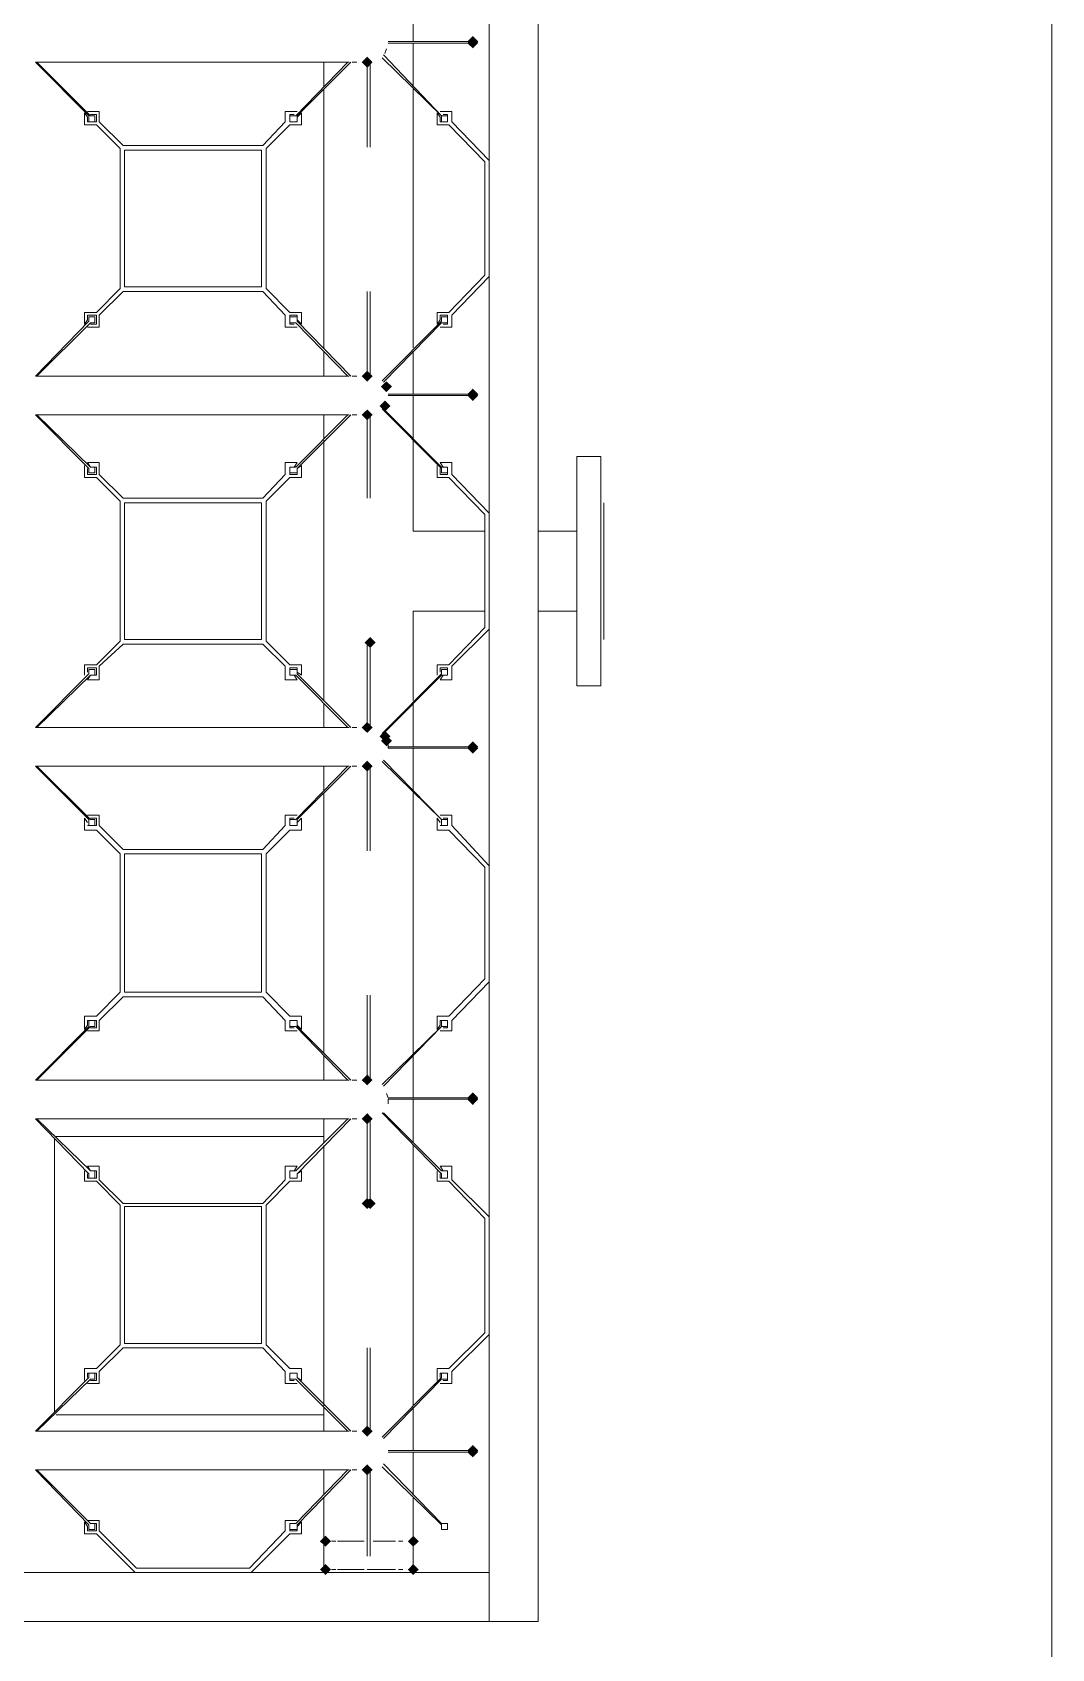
# Model space of a CAD drawing. Header units: millimetres. Extents: x -4415 to 173792, y -78716 to 47289.
# Drawn here: x 44444 to 45179, y -5502 to -4336 of the extents above; entities that cross this region are included whole.
import ezdxf

# ---------------------------------------------------------------- set-up
doc = ezdxf.new("R2010")
doc.units = ezdxf.units.MM

msp = doc.modelspace()

# ---------------------------------------------------------------- hatches: boundary and pattern name
h = msp.add_hatch(color=0)
h.dxf.hatch_style = 2
h.paths.add_polyline_path([(44761.7, -4346.3), (44757.7, -4342.4), (44761.7, -4338.4), (44765.6, -4342.4)])
h = msp.add_hatch(color=0)
h.dxf.hatch_style = 2
h.paths.add_polyline_path([(44761.7, -4347.4), (44757.7, -4343.5), (44761.7, -4339.5), (44765.6, -4343.5)])
h = msp.add_hatch(color=0)
h.dxf.hatch_style = 2
h.paths.add_polyline_path([(44685.5, -4361.4), (44681.5, -4357.4), (44685.5, -4353.4), (44689.4, -4357.4)])
h = msp.add_hatch(color=0)
h.dxf.hatch_style = 2
h.paths.add_polyline_path([(44685.5, -4587.9), (44681.5, -4583.9), (44685.5, -4579.9), (44689.4, -4583.9)])
h = msp.add_hatch(color=0)
h.dxf.hatch_style = 2
h.paths.add_polyline_path([(44699.4, -4595.4), (44695.4, -4591.4), (44699.4, -4587.5), (44703.4, -4591.4)])
h = msp.add_hatch(color=0)
h.dxf.hatch_style = 2
h.paths.add_polyline_path([(44761.7, -4600.8), (44757.7, -4596.8), (44761.7, -4592.8), (44765.6, -4596.8)])
h = msp.add_hatch(color=0)
h.dxf.hatch_style = 2
h.paths.add_polyline_path([(44761.7, -4601.8), (44757.7, -4597.9), (44761.7, -4593.9), (44765.6, -4597.9)])
h = msp.add_hatch(color=0)
h.dxf.hatch_style = 2
h.paths.add_polyline_path([(44761.7, -4601.8), (44757.7, -4597.9), (44761.7, -4593.9), (44765.6, -4597.9)])
h = msp.add_hatch(color=0)
h.dxf.hatch_style = 2
h.paths.add_polyline_path([(44698.3, -4609.4), (44694.4, -4605.4), (44698.3, -4601.4), (44702.3, -4605.4)])
h = msp.add_hatch(color=0)
h.dxf.hatch_style = 2
h.paths.add_polyline_path([(44685.5, -4615.8), (44681.5, -4611.8), (44685.5, -4607.9), (44689.4, -4611.8)])
h = msp.add_hatch(color=0)
h.dxf.hatch_style = 2
h.paths.add_polyline_path([(44687.6, -4780), (44683.6, -4776.1), (44687.6, -4772.1), (44691.6, -4776.1)])
h = msp.add_hatch(color=0)
h.dxf.hatch_style = 2
h.paths.add_polyline_path([(44685.5, -4841.2), (44681.5, -4837.3), (44685.5, -4833.3), (44689.4, -4837.3)])
h = msp.add_hatch(color=0)
h.dxf.hatch_style = 2
h.paths.add_polyline_path([(44698.3, -4847.7), (44694.4, -4843.7), (44698.3, -4839.7), (44702.3, -4843.7)])
h = msp.add_hatch(color=0)
h.dxf.hatch_style = 2
h.paths.add_polyline_path([(44699.4, -4850.9), (44695.4, -4846.9), (44699.4, -4842.9), (44703.4, -4846.9)])
h = msp.add_hatch(color=0)
h.dxf.hatch_style = 2
h.paths.add_polyline_path([(44761.7, -4855.2), (44757.7, -4851.2), (44761.7, -4847.2), (44765.6, -4851.2)])
h = msp.add_hatch(color=0)
h.dxf.hatch_style = 2
h.paths.add_polyline_path([(44761.7, -4855.2), (44757.7, -4851.2), (44761.7, -4847.2), (44765.6, -4851.2)])
h = msp.add_hatch(color=0)
h.dxf.hatch_style = 2
h.paths.add_polyline_path([(44761.7, -4856.3), (44757.7, -4852.3), (44761.7, -4848.3), (44765.6, -4852.3)])
h = msp.add_hatch(color=0)
h.dxf.hatch_style = 2
h.paths.add_polyline_path([(44685.5, -4869.1), (44681.5, -4865.2), (44685.5, -4861.2), (44689.4, -4865.2)])
h = msp.add_hatch(color=0)
h.dxf.hatch_style = 2
h.paths.add_polyline_path([(44685.5, -5095.6), (44681.5, -5091.7), (44685.5, -5087.7), (44689.4, -5091.7)])
h = msp.add_hatch(color=0)
h.dxf.hatch_style = 2
h.paths.add_polyline_path([(44761.7, -5108.5), (44757.7, -5104.6), (44761.7, -5100.6), (44765.6, -5104.6)])
h = msp.add_hatch(color=0)
h.dxf.hatch_style = 2
h.paths.add_polyline_path([(44761.7, -5109.6), (44757.7, -5105.6), (44761.7, -5101.7), (44765.6, -5105.6)])
h = msp.add_hatch(color=0)
h.dxf.hatch_style = 2
h.paths.add_polyline_path([(44761.7, -5109.6), (44757.7, -5105.6), (44761.7, -5101.7), (44765.6, -5105.6)])
h = msp.add_hatch(color=0)
h.dxf.hatch_style = 2
h.paths.add_polyline_path([(44685.5, -5123.6), (44681.5, -5119.6), (44685.5, -5115.6), (44689.4, -5119.6)])
h = msp.add_hatch(color=0)
h.dxf.hatch_style = 2
h.paths.add_polyline_path([(44685.5, -5184.7), (44681.5, -5180.8), (44685.5, -5176.8), (44689.4, -5180.8)])
h = msp.add_hatch(color=0)
h.dxf.hatch_style = 2
h.paths.add_polyline_path([(44687.6, -5184.7), (44683.6, -5180.8), (44687.6, -5176.8), (44691.6, -5180.8)])
h = msp.add_hatch(color=0)
h.dxf.hatch_style = 2
h.paths.add_polyline_path([(44685.5, -5349), (44681.5, -5345), (44685.5, -5341.1), (44689.4, -5345)])
h = msp.add_hatch(color=0)
h.dxf.hatch_style = 2
h.paths.add_polyline_path([(44761.7, -5363), (44757.7, -5359), (44761.7, -5355), (44765.6, -5359)])
h = msp.add_hatch(color=0)
h.dxf.hatch_style = 2
h.paths.add_polyline_path([(44761.7, -5364), (44757.7, -5360.1), (44761.7, -5356.1), (44765.6, -5360.1)])
h = msp.add_hatch(color=0)
h.dxf.hatch_style = 2
h.paths.add_polyline_path([(44685.5, -5376.9), (44681.5, -5372.9), (44685.5, -5369), (44689.4, -5372.9)])
h = msp.add_hatch(color=0)
h.dxf.hatch_style = 2
h.paths.add_polyline_path([(44655.4, -5428.4), (44651.4, -5424.5), (44655.4, -5420.5), (44659.4, -5424.5)])
h = msp.add_hatch(color=0)
h.dxf.hatch_style = 2
h.paths.add_polyline_path([(44655.4, -5428.4), (44651.4, -5424.5), (44655.4, -5420.5), (44659.4, -5424.5)])
h = msp.add_hatch(color=0)
h.dxf.hatch_style = 2
h.paths.add_polyline_path([(44718.7, -5428.4), (44714.8, -5424.5), (44718.7, -5420.5), (44722.7, -5424.5)])
h = msp.add_hatch(color=0)
h.dxf.hatch_style = 2
h.paths.add_polyline_path([(44718.7, -5428.4), (44714.8, -5424.5), (44718.7, -5420.5), (44722.7, -5424.5)])
h = msp.add_hatch(color=0)
h.dxf.hatch_style = 2
h.paths.add_polyline_path([(44655.4, -5448.8), (44651.4, -5444.9), (44655.4, -5440.9), (44659.4, -5444.9)])
h = msp.add_hatch(color=0)
h.dxf.hatch_style = 2
h.paths.add_polyline_path([(44718.7, -5448.8), (44714.8, -5444.9), (44718.7, -5440.9), (44722.7, -5444.9)])

# ---------------------------------------------------------------- linework, layer by layer
at = {"color": 0, "lineweight": 0}
for points in [[(45179.3, -3747.7), (45179.3, -5653.1)], [(44773.5, -3966.7), (44773.5, -5482.4)], [(44808.9, -3966.7), (44808.9, -5482.4)], [(44718.7, -4311.2), (44718.7, -4342.4)], [(44698.3, -4351), (44699.4, -4347.7)], [(44700.5, -4342.4), (44761.7, -4342.4)], [(44761.7, -4343.5), (44700.5, -4343.5)], [(44718.7, -4343.5), (44718.7, -4374.6)], [(44450.4, -4357.4), (44446.1, -4357.4)], [(44484.7, -4396.1), (44446.1, -4357.4)], [(44447.1, -4357.4), (44485.8, -4396.1)], [(44453.6, -4357.4), (44450.4, -4357.4)], [(44457.9, -4357.4), (44453.6, -4357.4)], [(44462.2, -4357.4), (44457.9, -4357.4)], [(44466.5, -4357.4), (44462.2, -4357.4)], [(44470.8, -4357.4), (44466.5, -4357.4)], [(44476.1, -4357.4), (44470.8, -4357.4)], [(44480.4, -4357.4), (44476.1, -4357.4)], [(44486.9, -4357.4), (44480.4, -4357.4)], [(44492.2, -4357.4), (44486.9, -4357.4)], [(44497.6, -4357.4), (44492.2, -4357.4)], [(44504, -4357.4), (44497.6, -4357.4)], [(44510.5, -4357.4), (44504, -4357.4)], [(44516.9, -4357.4), (44510.5, -4357.4)], [(44522.3, -4357.4), (44516.9, -4357.4)], [(44528.7, -4357.4), (44522.3, -4357.4)], [(44536.2, -4357.4), (44528.7, -4357.4)], [(44542.7, -4357.4), (44536.2, -4357.4)], [(44549.1, -4357.4), (44542.7, -4357.4)], [(44556.6, -4357.4), (44549.1, -4357.4)], [(44563.1, -4357.4), (44556.6, -4357.4)], [(44569.5, -4357.4), (44563.1, -4357.4)], [(44577, -4357.4), (44569.5, -4357.4)], [(44583.5, -4357.4), (44577, -4357.4)], [(44589.9, -4357.4), (44583.5, -4357.4)], [(44596.4, -4357.4), (44589.9, -4357.4)], [(44602.8, -4357.4), (44596.4, -4357.4)], [(44609.2, -4357.4), (44602.8, -4357.4)], [(44614.6, -4357.4), (44609.2, -4357.4)], [(44621, -4357.4), (44614.6, -4357.4)], [(44626.4, -4357.4), (44621, -4357.4)], [(44632.9, -4357.4), (44626.4, -4357.4)], [(44638.2, -4357.4), (44632.9, -4357.4)], [(44633.9, -4396.1), (44671.5, -4357.4)], [(44673.6, -4357.4), (44635, -4396.1)], [(44643.6, -4357.4), (44638.2, -4357.4)], [(44649, -4357.4), (44643.6, -4357.4)], [(44653.3, -4357.4), (44649, -4357.4)], [(44657.5, -4357.4), (44653.3, -4357.4)], [(44654.3, -4374.6), (44654.3, -4357.4)], [(44661.8, -4357.4), (44657.5, -4357.4)], [(44666.1, -4357.4), (44661.8, -4357.4)], [(44669.4, -4357.4), (44666.1, -4357.4)], [(44672.6, -4357.4), (44669.4, -4357.4)], [(44677.9, -4357.4), (44674.7, -4357.4)], [(44685.5, -4418.6), (44685.5, -4357.4)], [(44687.6, -4357.4), (44687.6, -4418.6)], [(44739.1, -4396.1), (44696.2, -4354.2)], [(44697.3, -4352), (44739.1, -4396.1)], [(44654.3, -4563.5), (44654.3, -4376.7)], [(44718.7, -4376.7), (44718.7, -4563.5)], [(44481.5, -4393.9), (44483.6, -4397.1)], [(44481.5, -4402.5), (44481.5, -4393.9)], [(44483.6, -4392.8), (44492.2, -4392.8)], [(44484.7, -4400.3), (44484.7, -4396.1)], [(44490.1, -4395), (44485.8, -4395)], [(44485.8, -4396.1), (44489, -4396.1)], [(44489, -4396.1), (44489, -4400.3)], [(44490.1, -4400.3), (44490.1, -4395)], [(44492.2, -4392.8), (44492.2, -4400.3)], [(44626.4, -4392.8), (44635, -4392.8)], [(44626.4, -4400.3), (44626.4, -4392.8)], [(44629.6, -4395), (44629.6, -4400.3)], [(44632.9, -4395), (44629.6, -4395)], [(44629.6, -4396.1), (44633.9, -4396.1)], [(44629.6, -4400.3), (44629.6, -4396.1)], [(44635, -4397.1), (44638.2, -4393.9)], [(44635, -4396.1), (44635, -4400.3)], [(44638.2, -4393.9), (44638.2, -4402.5)], [(44738.1, -4397.1), (44735.9, -4393.9)], [(44735.9, -4393.9), (44735.9, -4402.5)], [(44746.6, -4392.8), (44738.1, -4392.8)], [(44739.1, -4400.3), (44739.1, -4396.1)], [(44739.1, -4396.1), (44743.4, -4396.1)], [(44740.2, -4395), (44743.4, -4395)], [(44743.4, -4395), (44743.4, -4400.3)], [(44743.4, -4396.1), (44743.4, -4400.3)], [(44746.6, -4400.3), (44746.6, -4392.8)], [(44490.1, -4402.5), (44481.5, -4402.5)], [(44483.6, -4397.1), (44483.6, -4400.3)], [(44483.6, -4400.3), (44490.1, -4400.3)], [(44489, -4400.3), (44484.7, -4400.3)], [(44507.3, -4419.7), (44490.1, -4402.5)], [(44492.2, -4400.3), (44509.4, -4417.5)], [(44610.3, -4417.5), (44626.4, -4400.3)], [(44629.6, -4402.5), (44612.5, -4419.7)], [(44629.6, -4400.3), (44635, -4400.3)], [(44635, -4400.3), (44629.6, -4400.3)], [(44638.2, -4402.5), (44629.6, -4402.5)], [(44635, -4400.3), (44635, -4397.1)], [(44735.9, -4402.5), (44744.5, -4402.5)], [(44738.1, -4400.3), (44738.1, -4397.1)], [(44743.4, -4400.3), (44738.1, -4400.3)], [(44743.4, -4400.3), (44739.1, -4400.3)], [(44744.5, -4402.5), (44770.3, -4429.3)], [(44773.5, -4428.3), (44746.6, -4400.3)], [(44507.3, -4520.6), (44507.3, -4419.7)], [(44509.4, -4417.5), (44610.3, -4417.5)], [(44612.5, -4419.7), (44612.5, -4520.6)], [(44510.5, -4519.5), (44510.5, -4420.7)], [(44510.5, -4420.7), (44609.2, -4420.7)], [(44609.2, -4420.7), (44609.2, -4519.5)], [(44770.3, -4429.3), (44770.3, -4510.9)], [(44773.5, -4512), (44773.5, -4428.3)], [(44770.3, -4510.9), (44744.5, -4537.8)], [(44746.6, -4539.9), (44773.5, -4512)], [(44490.1, -4537.8), (44507.3, -4520.6)], [(44509.4, -4522.7), (44492.2, -4539.9)], [(44610.3, -4522.7), (44509.4, -4522.7)], [(44609.2, -4519.5), (44510.5, -4519.5)], [(44626.4, -4539.9), (44610.3, -4522.7)], [(44612.5, -4520.6), (44629.6, -4537.8)], [(44685.5, -4583.9), (44685.5, -4522.7)], [(44687.6, -4522.7), (44687.6, -4583.9)], [(44446.1, -4583.9), (44484.7, -4544.2)], [(44485.8, -4545.3), (44447.1, -4583.9)], [(44481.5, -4537.8), (44490.1, -4537.8)], [(44481.5, -4546.3), (44481.5, -4537.8)], [(44483.6, -4543.1), (44481.5, -4546.3)], [(44483.6, -4539.9), (44483.6, -4543.1)], [(44490.1, -4539.9), (44483.6, -4539.9)], [(44484.7, -4541), (44489, -4541)], [(44484.7, -4544.2), (44484.7, -4541)], [(44489, -4545.3), (44485.8, -4545.3)], [(44485.8, -4546.3), (44490.1, -4546.3)], [(44489, -4541), (44489, -4545.3)], [(44490.1, -4546.3), (44490.1, -4539.9)], [(44492.2, -4539.9), (44492.2, -4548.5)], [(44626.4, -4548.5), (44626.4, -4539.9)], [(44629.6, -4537.8), (44638.2, -4537.8)], [(44629.6, -4539.9), (44629.6, -4546.3)], [(44635, -4539.9), (44629.6, -4539.9)], [(44629.6, -4541), (44635, -4541)], [(44629.6, -4545.3), (44629.6, -4541)], [(44633.9, -4545.3), (44629.6, -4545.3)], [(44629.6, -4546.3), (44632.9, -4546.3)], [(44671.5, -4583.9), (44633.9, -4545.3)], [(44635, -4543.1), (44635, -4539.9)], [(44635, -4541), (44635, -4544.2)], [(44638.2, -4546.3), (44635, -4543.1)], [(44635, -4544.2), (44673.6, -4583.9)], [(44638.2, -4537.8), (44638.2, -4546.3)], [(44696.2, -4587.1), (44739.1, -4544.2)], [(44739.1, -4545.3), (44697.3, -4588.2)], [(44735.9, -4537.8), (44735.9, -4546.3)], [(44744.5, -4537.8), (44735.9, -4537.8)], [(44735.9, -4546.3), (44738.1, -4543.1)], [(44738.1, -4539.9), (44743.4, -4539.9)], [(44738.1, -4543.1), (44738.1, -4539.9)], [(44739.1, -4541), (44743.4, -4541)], [(44739.1, -4544.2), (44739.1, -4541)], [(44743.4, -4545.3), (44739.1, -4545.3)], [(44743.4, -4546.3), (44740.2, -4546.3)], [(44743.4, -4539.9), (44743.4, -4546.3)], [(44743.4, -4541), (44743.4, -4545.3)], [(44746.6, -4548.5), (44746.6, -4539.9)], [(44492.2, -4548.5), (44483.6, -4548.5)], [(44635, -4548.5), (44626.4, -4548.5)], [(44738.1, -4548.5), (44746.6, -4548.5)], [(44654.3, -4583.9), (44654.3, -4565.7)], [(44718.7, -4565.7), (44718.7, -4596.8)], [(44446.1, -4583.9), (44450.4, -4583.9)], [(44450.4, -4583.9), (44453.6, -4583.9)], [(44453.6, -4583.9), (44457.9, -4583.9)], [(44457.9, -4583.9), (44462.2, -4583.9)], [(44462.2, -4583.9), (44466.5, -4583.9)], [(44466.5, -4583.9), (44470.8, -4583.9)], [(44470.8, -4583.9), (44476.1, -4583.9)], [(44476.1, -4583.9), (44480.4, -4583.9)], [(44480.4, -4583.9), (44486.9, -4583.9)], [(44486.9, -4583.9), (44492.2, -4583.9)], [(44492.2, -4583.9), (44497.6, -4583.9)], [(44497.6, -4583.9), (44504, -4583.9)], [(44504, -4583.9), (44510.5, -4583.9)], [(44510.5, -4583.9), (44516.9, -4583.9)], [(44516.9, -4583.9), (44522.3, -4583.9)], [(44522.3, -4583.9), (44528.7, -4583.9)], [(44528.7, -4583.9), (44536.2, -4583.9)], [(44536.2, -4583.9), (44542.7, -4583.9)], [(44542.7, -4583.9), (44549.1, -4583.9)], [(44549.1, -4583.9), (44556.6, -4583.9)], [(44556.6, -4583.9), (44563.1, -4583.9)], [(44563.1, -4583.9), (44569.5, -4583.9)], [(44569.5, -4583.9), (44577, -4583.9)], [(44577, -4583.9), (44583.5, -4583.9)], [(44583.5, -4583.9), (44589.9, -4583.9)], [(44589.9, -4583.9), (44596.4, -4583.9)], [(44596.4, -4583.9), (44602.8, -4583.9)], [(44602.8, -4583.9), (44609.2, -4583.9)], [(44609.2, -4583.9), (44614.6, -4583.9)], [(44614.6, -4583.9), (44621, -4583.9)], [(44621, -4583.9), (44626.4, -4583.9)], [(44626.4, -4583.9), (44632.9, -4583.9)], [(44632.9, -4583.9), (44638.2, -4583.9)], [(44638.2, -4583.9), (44643.6, -4583.9)], [(44643.6, -4583.9), (44649, -4583.9)], [(44649, -4583.9), (44653.3, -4583.9)], [(44653.3, -4583.9), (44657.5, -4583.9)], [(44657.5, -4583.9), (44661.8, -4583.9)], [(44661.8, -4583.9), (44666.1, -4583.9)], [(44666.1, -4583.9), (44669.4, -4583.9)], [(44669.4, -4583.9), (44672.6, -4583.9)], [(44674.7, -4583.9), (44677.9, -4583.9)], [(44700.5, -4596.8), (44761.7, -4596.8)], [(44761.7, -4597.9), (44700.5, -4597.9)], [(44718.7, -4597.9), (44718.7, -4629)], [(44450.4, -4611.8), (44446.1, -4611.8)], [(44484.7, -4650.5), (44446.1, -4611.8)], [(44447.1, -4611.8), (44485.8, -4649.4)], [(44453.6, -4611.8), (44450.4, -4611.8)], [(44457.9, -4611.8), (44453.6, -4611.8)], [(44462.2, -4611.8), (44457.9, -4611.8)], [(44466.5, -4611.8), (44462.2, -4611.8)], [(44470.8, -4611.8), (44466.5, -4611.8)], [(44476.1, -4611.8), (44470.8, -4611.8)], [(44480.4, -4611.8), (44476.1, -4611.8)], [(44486.9, -4611.8), (44480.4, -4611.8)], [(44492.2, -4611.8), (44486.9, -4611.8)], [(44497.6, -4611.8), (44492.2, -4611.8)], [(44504, -4611.8), (44497.6, -4611.8)], [(44510.5, -4611.8), (44504, -4611.8)], [(44516.9, -4611.8), (44510.5, -4611.8)], [(44522.3, -4611.8), (44516.9, -4611.8)], [(44528.7, -4611.8), (44522.3, -4611.8)], [(44536.2, -4611.8), (44528.7, -4611.8)], [(44542.7, -4611.8), (44536.2, -4611.8)], [(44549.1, -4611.8), (44542.7, -4611.8)], [(44556.6, -4611.8), (44549.1, -4611.8)], [(44563.1, -4611.8), (44556.6, -4611.8)], [(44569.5, -4611.8), (44563.1, -4611.8)], [(44577, -4611.8), (44569.5, -4611.8)], [(44583.5, -4611.8), (44577, -4611.8)], [(44589.9, -4611.8), (44583.5, -4611.8)], [(44596.4, -4611.8), (44589.9, -4611.8)], [(44602.8, -4611.8), (44596.4, -4611.8)], [(44609.2, -4611.8), (44602.8, -4611.8)], [(44614.6, -4611.8), (44609.2, -4611.8)], [(44621, -4611.8), (44614.6, -4611.8)], [(44626.4, -4611.8), (44621, -4611.8)], [(44632.9, -4611.8), (44626.4, -4611.8)], [(44638.2, -4611.8), (44632.9, -4611.8)], [(44633.9, -4649.4), (44671.5, -4611.8)], [(44673.6, -4611.8), (44635, -4650.5)], [(44643.6, -4611.8), (44638.2, -4611.8)], [(44649, -4611.8), (44643.6, -4611.8)], [(44653.3, -4611.8), (44649, -4611.8)], [(44657.5, -4611.8), (44653.3, -4611.8)], [(44654.3, -4629), (44654.3, -4611.8)], [(44661.8, -4611.8), (44657.5, -4611.8)], [(44666.1, -4611.8), (44661.8, -4611.8)], [(44669.4, -4611.8), (44666.1, -4611.8)], [(44672.6, -4611.8), (44669.4, -4611.8)], [(44677.9, -4611.8), (44674.7, -4611.8)], [(44685.5, -4671.9), (44685.5, -4611.8)], [(44687.6, -4611.8), (44687.6, -4671.9)], [(44739.1, -4650.5), (44696.2, -4607.5)], [(44697.3, -4607.5), (44739.1, -4649.4)], [(44654.3, -4817.9), (44654.3, -4630.1)], [(44718.7, -4630.1), (44718.7, -4695.6)], [(44481.5, -4656.9), (44481.5, -4648.3)], [(44483.6, -4646.2), (44492.2, -4646.2)], [(44485.8, -4649.4), (44483.6, -4646.2)], [(44483.6, -4650.5), (44483.6, -4654.8)], [(44484.7, -4653.7), (44484.7, -4650.5)], [(44490.1, -4649.4), (44485.8, -4649.4)], [(44485.8, -4649.4), (44489, -4649.4)], [(44489, -4649.4), (44489, -4653.7)], [(44490.1, -4654.8), (44490.1, -4649.4)], [(44492.2, -4646.2), (44492.2, -4654.8)], [(44626.4, -4646.2), (44635, -4646.2)], [(44626.4, -4654.8), (44626.4, -4646.2)], [(44629.6, -4649.4), (44629.6, -4654.8)], [(44632.9, -4649.4), (44629.6, -4649.4)], [(44629.6, -4649.4), (44633.9, -4649.4)], [(44629.6, -4653.7), (44629.6, -4649.4)], [(44635, -4646.2), (44632.9, -4649.4)], [(44635, -4650.5), (44638.2, -4648.3)], [(44635, -4654.8), (44635, -4650.5)], [(44635, -4650.5), (44635, -4653.7)], [(44638.2, -4648.3), (44638.2, -4656.9)], [(44735.9, -4648.3), (44735.9, -4656.9)], [(44746.6, -4646.2), (44738.1, -4646.2)], [(44738.1, -4646.2), (44740.2, -4649.4)], [(44738.1, -4654.8), (44738.1, -4650.5)], [(44739.1, -4649.4), (44743.4, -4649.4)], [(44739.1, -4653.7), (44739.1, -4650.5)], [(44740.2, -4649.4), (44743.4, -4649.4)], [(44743.4, -4649.4), (44743.4, -4654.8)], [(44743.4, -4649.4), (44743.4, -4653.7)], [(44746.6, -4654.8), (44746.6, -4646.2)], [(44854, -4641.9), (44836.8, -4641.9)], [(44836.8, -4641.9), (44836.8, -4807.2)], [(44854, -4641.9), (44854, -4724.5)], [(44490.1, -4656.9), (44481.5, -4656.9)], [(44483.6, -4654.8), (44490.1, -4654.8)], [(44489, -4653.7), (44484.7, -4653.7)], [(44507.3, -4674.1), (44490.1, -4656.9)], [(44492.2, -4654.8), (44509.4, -4671.9)], [(44610.3, -4671.9), (44626.4, -4654.8)], [(44629.6, -4656.9), (44612.5, -4674.1)], [(44635, -4653.7), (44629.6, -4653.7)], [(44629.6, -4654.8), (44635, -4654.8)], [(44638.2, -4656.9), (44629.6, -4656.9)], [(44735.9, -4656.9), (44744.5, -4656.9)], [(44743.4, -4654.8), (44738.1, -4654.8)], [(44743.4, -4653.7), (44739.1, -4653.7)], [(44744.5, -4656.9), (44770.3, -4683.7)], [(44773.5, -4682.7), (44746.6, -4654.8)], [(44507.3, -4775), (44507.3, -4674.1)], [(44509.4, -4671.9), (44610.3, -4671.9)], [(44510.5, -4773.9), (44510.5, -4675.2)], [(44510.5, -4675.2), (44609.2, -4675.2)], [(44609.2, -4675.2), (44609.2, -4773.9)], [(44612.5, -4674.1), (44612.5, -4775)], [(44856.1, -4675.2), (44856.1, -4773.9)], [(44770.3, -4683.7), (44770.3, -4765.3)], [(44773.5, -4766.4), (44773.5, -4682.7)], [(44718.7, -4695.6), (44770.3, -4695.6)], [(44836.8, -4695.6), (44808.9, -4695.6)], [(44854, -4807.2), (44854, -4724.5)], [(44770.3, -4753.5), (44718.7, -4753.5)], [(44718.7, -4753.5), (44718.7, -4817.9)], [(44808.9, -4753.5), (44836.8, -4753.5)], [(44770.3, -4765.3), (44744.5, -4792.2)], [(44746.6, -4793.2), (44773.5, -4766.4)], [(44490.1, -4792.2), (44507.3, -4775)], [(44509.4, -4777.1), (44492.2, -4793.2)], [(44610.3, -4777.1), (44509.4, -4777.1)], [(44609.2, -4773.9), (44510.5, -4773.9)], [(44626.4, -4793.2), (44610.3, -4777.1)], [(44612.5, -4775), (44629.6, -4792.2)], [(44685.5, -4837.3), (44685.5, -4776.1)], [(44687.6, -4776.1), (44687.6, -4837.3)], [(44481.5, -4792.2), (44490.1, -4792.2)], [(44481.5, -4799.7), (44481.5, -4792.2)], [(44629.6, -4792.2), (44638.2, -4792.2)], [(44638.2, -4792.2), (44638.2, -4799.7)], [(44735.9, -4792.2), (44735.9, -4799.7)], [(44744.5, -4792.2), (44735.9, -4792.2)], [(44446.1, -4837.3), (44484.7, -4798.6)], [(44485.8, -4799.7), (44447.1, -4837.3)], [(44483.6, -4794.3), (44483.6, -4797.5)], [(44490.1, -4794.3), (44483.6, -4794.3)], [(44483.6, -4802.9), (44485.8, -4799.7)], [(44492.2, -4802.9), (44483.6, -4802.9)], [(44484.7, -4795.4), (44489, -4795.4)], [(44484.7, -4798.6), (44484.7, -4795.4)], [(44485.8, -4799.7), (44490.1, -4799.7)], [(44489, -4799.7), (44485.8, -4799.7)], [(44489, -4795.4), (44489, -4799.7)], [(44490.1, -4799.7), (44490.1, -4794.3)], [(44492.2, -4793.2), (44492.2, -4802.9)], [(44626.4, -4802.9), (44626.4, -4793.2)], [(44635, -4802.9), (44626.4, -4802.9)], [(44629.6, -4794.3), (44629.6, -4799.7)], [(44635, -4794.3), (44629.6, -4794.3)], [(44629.6, -4795.4), (44635, -4795.4)], [(44629.6, -4799.7), (44629.6, -4795.4)], [(44629.6, -4799.7), (44632.9, -4799.7)], [(44633.9, -4799.7), (44629.6, -4799.7)], [(44632.9, -4799.7), (44635, -4802.9)], [(44671.5, -4837.3), (44633.9, -4799.7)], [(44635, -4797.5), (44635, -4794.3)], [(44635, -4795.4), (44635, -4798.6)], [(44638.2, -4799.7), (44635, -4797.5)], [(44635, -4798.6), (44673.6, -4837.3)], [(44696.2, -4841.6), (44739.1, -4798.6)], [(44739.1, -4799.7), (44697.3, -4841.6)], [(44738.1, -4794.3), (44743.4, -4794.3)], [(44738.1, -4797.5), (44738.1, -4794.3)], [(44740.2, -4799.7), (44738.1, -4802.9)], [(44738.1, -4802.9), (44746.6, -4802.9)], [(44739.1, -4795.4), (44743.4, -4795.4)], [(44739.1, -4798.6), (44739.1, -4795.4)], [(44743.4, -4799.7), (44739.1, -4799.7)], [(44743.4, -4799.7), (44740.2, -4799.7)], [(44743.4, -4794.3), (44743.4, -4799.7)], [(44743.4, -4795.4), (44743.4, -4799.7)], [(44746.6, -4802.9), (44746.6, -4793.2)], [(44836.8, -4807.2), (44854, -4807.2)], [(44654.3, -4837.3), (44654.3, -4820.1)], [(44718.7, -4820.1), (44718.7, -4851.2)], [(44446.1, -4837.3), (44450.4, -4837.3)], [(44450.4, -4837.3), (44453.6, -4837.3)], [(44453.6, -4837.3), (44457.9, -4837.3)], [(44457.9, -4837.3), (44462.2, -4837.3)], [(44462.2, -4837.3), (44466.5, -4837.3)], [(44466.5, -4837.3), (44470.8, -4837.3)], [(44470.8, -4837.3), (44476.1, -4837.3)], [(44476.1, -4837.3), (44480.4, -4837.3)], [(44480.4, -4837.3), (44486.9, -4837.3)], [(44486.9, -4837.3), (44492.2, -4837.3)], [(44492.2, -4837.3), (44497.6, -4837.3)], [(44497.6, -4837.3), (44504, -4837.3)], [(44504, -4837.3), (44510.5, -4837.3)], [(44510.5, -4837.3), (44516.9, -4837.3)], [(44516.9, -4837.3), (44522.3, -4837.3)], [(44522.3, -4837.3), (44528.7, -4837.3)], [(44528.7, -4837.3), (44536.2, -4837.3)], [(44536.2, -4837.3), (44542.7, -4837.3)], [(44542.7, -4837.3), (44549.1, -4837.3)], [(44549.1, -4837.3), (44556.6, -4837.3)], [(44556.6, -4837.3), (44563.1, -4837.3)], [(44563.1, -4837.3), (44569.5, -4837.3)], [(44569.5, -4837.3), (44577, -4837.3)], [(44577, -4837.3), (44583.5, -4837.3)], [(44583.5, -4837.3), (44589.9, -4837.3)], [(44589.9, -4837.3), (44596.4, -4837.3)], [(44596.4, -4837.3), (44602.8, -4837.3)], [(44602.8, -4837.3), (44609.2, -4837.3)], [(44609.2, -4837.3), (44614.6, -4837.3)], [(44614.6, -4837.3), (44621, -4837.3)], [(44621, -4837.3), (44626.4, -4837.3)], [(44626.4, -4837.3), (44632.9, -4837.3)], [(44632.9, -4837.3), (44638.2, -4837.3)], [(44638.2, -4837.3), (44643.6, -4837.3)], [(44643.6, -4837.3), (44649, -4837.3)], [(44649, -4837.3), (44653.3, -4837.3)], [(44653.3, -4837.3), (44657.5, -4837.3)], [(44657.5, -4837.3), (44661.8, -4837.3)], [(44661.8, -4837.3), (44666.1, -4837.3)], [(44666.1, -4837.3), (44669.4, -4837.3)], [(44669.4, -4837.3), (44672.6, -4837.3)], [(44674.7, -4837.3), (44677.9, -4837.3)], [(44700.5, -4852.3), (44700.5, -4849.1)], [(44700.5, -4851.2), (44761.7, -4851.2)], [(44739.1, -4903.8), (44696.2, -4861.9)], [(44697.3, -4860.9), (44739.1, -4903.8)], [(44761.7, -4852.3), (44700.5, -4852.3)], [(44718.7, -4852.3), (44718.7, -4883.4)], [(44450.4, -4865.2), (44446.1, -4865.2)], [(44484.7, -4903.8), (44446.1, -4865.2)], [(44447.1, -4865.2), (44485.8, -4903.8)], [(44453.6, -4865.2), (44450.4, -4865.2)], [(44457.9, -4865.2), (44453.6, -4865.2)], [(44462.2, -4865.2), (44457.9, -4865.2)], [(44466.5, -4865.2), (44462.2, -4865.2)], [(44470.8, -4865.2), (44466.5, -4865.2)], [(44476.1, -4865.2), (44470.8, -4865.2)], [(44480.4, -4865.2), (44476.1, -4865.2)], [(44486.9, -4865.2), (44480.4, -4865.2)], [(44492.2, -4865.2), (44486.9, -4865.2)], [(44497.6, -4865.2), (44492.2, -4865.2)], [(44504, -4865.2), (44497.6, -4865.2)], [(44510.5, -4865.2), (44504, -4865.2)], [(44516.9, -4865.2), (44510.5, -4865.2)], [(44522.3, -4865.2), (44516.9, -4865.2)], [(44528.7, -4865.2), (44522.3, -4865.2)], [(44536.2, -4865.2), (44528.7, -4865.2)], [(44542.7, -4865.2), (44536.2, -4865.2)], [(44549.1, -4865.2), (44542.7, -4865.2)], [(44556.6, -4865.2), (44549.1, -4865.2)], [(44563.1, -4865.2), (44556.6, -4865.2)], [(44569.5, -4865.2), (44563.1, -4865.2)], [(44577, -4865.2), (44569.5, -4865.2)], [(44583.5, -4865.2), (44577, -4865.2)], [(44589.9, -4865.2), (44583.5, -4865.2)], [(44596.4, -4865.2), (44589.9, -4865.2)], [(44602.8, -4865.2), (44596.4, -4865.2)], [(44609.2, -4865.2), (44602.8, -4865.2)], [(44614.6, -4865.2), (44609.2, -4865.2)], [(44621, -4865.2), (44614.6, -4865.2)], [(44626.4, -4865.2), (44621, -4865.2)], [(44632.9, -4865.2), (44626.4, -4865.2)], [(44638.2, -4865.2), (44632.9, -4865.2)], [(44633.9, -4903.8), (44671.5, -4865.2)], [(44673.6, -4865.2), (44635, -4903.8)], [(44643.6, -4865.2), (44638.2, -4865.2)], [(44649, -4865.2), (44643.6, -4865.2)], [(44653.3, -4865.2), (44649, -4865.2)], [(44657.5, -4865.2), (44653.3, -4865.2)], [(44654.3, -4883.4), (44654.3, -4865.2)], [(44661.8, -4865.2), (44657.5, -4865.2)], [(44666.1, -4865.2), (44661.8, -4865.2)], [(44669.4, -4865.2), (44666.1, -4865.2)], [(44672.6, -4865.2), (44669.4, -4865.2)], [(44677.9, -4865.2), (44674.7, -4865.2)], [(44685.5, -4926.4), (44685.5, -4865.2)], [(44687.6, -4865.2), (44687.6, -4926.4)], [(44654.3, -5072.4), (44654.3, -4884.5)], [(44718.7, -4884.5), (44718.7, -5072.4)], [(44481.5, -4902.7), (44483.6, -4906)], [(44481.5, -4911.3), (44481.5, -4902.7)], [(44483.6, -4900.6), (44492.2, -4900.6)], [(44483.6, -4908.1), (44490.1, -4908.1)], [(44484.7, -4908.1), (44484.7, -4903.8)], [(44489, -4908.1), (44484.7, -4908.1)], [(44490.1, -4902.7), (44485.8, -4902.7)], [(44485.8, -4903.8), (44489, -4903.8)], [(44489, -4903.8), (44489, -4908.1)], [(44490.1, -4908.1), (44490.1, -4902.7)], [(44492.2, -4900.6), (44492.2, -4908.1)], [(44492.2, -4908.1), (44509.4, -4925.3)], [(44610.3, -4925.3), (44626.4, -4908.1)], [(44626.4, -4900.6), (44635, -4900.6)], [(44626.4, -4908.1), (44626.4, -4900.6)], [(44629.6, -4902.7), (44629.6, -4908.1)], [(44632.9, -4902.7), (44629.6, -4902.7)], [(44629.6, -4903.8), (44633.9, -4903.8)], [(44629.6, -4908.1), (44629.6, -4903.8)], [(44629.6, -4908.1), (44635, -4908.1)], [(44635, -4908.1), (44629.6, -4908.1)], [(44635, -4906), (44638.2, -4902.7)], [(44635, -4903.8), (44635, -4908.1)], [(44638.2, -4902.7), (44638.2, -4911.3)], [(44735.9, -4902.7), (44735.9, -4911.3)], [(44738.1, -4906), (44735.9, -4902.7)], [(44746.6, -4900.6), (44738.1, -4900.6)], [(44743.4, -4908.1), (44738.1, -4908.1)], [(44739.1, -4908.1), (44739.1, -4903.8)], [(44739.1, -4903.8), (44743.4, -4903.8)], [(44743.4, -4908.1), (44739.1, -4908.1)], [(44740.2, -4902.7), (44743.4, -4902.7)], [(44743.4, -4902.7), (44743.4, -4908.1)], [(44743.4, -4903.8), (44743.4, -4908.1)], [(44746.6, -4908.1), (44746.6, -4900.6)], [(44773.5, -4937.1), (44746.6, -4908.1)], [(44490.1, -4911.3), (44481.5, -4911.3)], [(44507.3, -4928.5), (44490.1, -4911.3)], [(44629.6, -4911.3), (44612.5, -4928.5)], [(44638.2, -4911.3), (44629.6, -4911.3)], [(44735.9, -4911.3), (44744.5, -4911.3)], [(44744.5, -4911.3), (44770.3, -4938.2)], [(44507.3, -5028.3), (44507.3, -4928.5)], [(44509.4, -4925.3), (44610.3, -4925.3)], [(44510.5, -5028.3), (44510.5, -4928.5)], [(44510.5, -4928.5), (44609.2, -4928.5)], [(44609.2, -4928.5), (44609.2, -5028.3)], [(44612.5, -4928.5), (44612.5, -5028.3)], [(44770.3, -4938.2), (44770.3, -5018.7)], [(44773.5, -5020.8), (44773.5, -4937.1)], [(44770.3, -5018.7), (44744.5, -5045.5)], [(44746.6, -5048.7), (44773.5, -5020.8)], [(44490.1, -5045.5), (44507.3, -5028.3)], [(44509.4, -5031.6), (44492.2, -5048.7)], [(44610.3, -5031.6), (44509.4, -5031.6)], [(44609.2, -5028.3), (44510.5, -5028.3)], [(44626.4, -5048.7), (44610.3, -5031.6)], [(44612.5, -5028.3), (44629.6, -5045.5)], [(44685.5, -5091.7), (44685.5, -5030.5)], [(44687.6, -5030.5), (44687.6, -5091.7)], [(44481.5, -5045.5), (44490.1, -5045.5)], [(44481.5, -5055.2), (44481.5, -5045.5)], [(44483.6, -5048.7), (44483.6, -5052)], [(44490.1, -5048.7), (44483.6, -5048.7)], [(44484.7, -5048.7), (44489, -5048.7)], [(44484.7, -5053), (44484.7, -5048.7)], [(44489, -5048.7), (44489, -5053)], [(44490.1, -5054.1), (44490.1, -5048.7)], [(44492.2, -5048.7), (44492.2, -5056.3)], [(44626.4, -5056.3), (44626.4, -5048.7)], [(44629.6, -5045.5), (44638.2, -5045.5)], [(44629.6, -5048.7), (44629.6, -5054.1)], [(44635, -5048.7), (44629.6, -5048.7)], [(44629.6, -5048.7), (44635, -5048.7)], [(44629.6, -5053), (44629.6, -5048.7)], [(44635, -5052), (44635, -5048.7)], [(44635, -5048.7), (44635, -5053)], [(44638.2, -5045.5), (44638.2, -5055.2)], [(44735.9, -5045.5), (44735.9, -5055.2)], [(44744.5, -5045.5), (44735.9, -5045.5)], [(44738.1, -5052), (44738.1, -5048.7)], [(44738.1, -5048.7), (44743.4, -5048.7)], [(44739.1, -5048.7), (44743.4, -5048.7)], [(44739.1, -5053), (44739.1, -5048.7)], [(44743.4, -5048.7), (44743.4, -5054.1)], [(44743.4, -5048.7), (44743.4, -5053)], [(44746.6, -5056.3), (44746.6, -5048.7)], [(44446.1, -5091.7), (44484.7, -5053)], [(44485.8, -5053), (44447.1, -5091.7)], [(44483.6, -5052), (44481.5, -5055.2)], [(44492.2, -5056.3), (44483.6, -5056.3)], [(44489, -5053), (44485.8, -5053)], [(44485.8, -5054.1), (44490.1, -5054.1)], [(44635, -5056.3), (44626.4, -5056.3)], [(44633.9, -5053), (44629.6, -5053)], [(44629.6, -5054.1), (44632.9, -5054.1)], [(44671.5, -5091.7), (44633.9, -5053)], [(44638.2, -5055.2), (44635, -5052)], [(44635, -5053), (44673.6, -5091.7)], [(44696.2, -5094.9), (44739.1, -5053)], [(44739.1, -5053), (44697.3, -5096)], [(44735.9, -5055.2), (44738.1, -5052)], [(44738.1, -5056.3), (44746.6, -5056.3)], [(44743.4, -5053), (44739.1, -5053)], [(44743.4, -5054.1), (44740.2, -5054.1)], [(44654.3, -5091.7), (44654.3, -5073.4)], [(44718.7, -5073.4), (44718.7, -5104.6)], [(44446.1, -5091.7), (44450.4, -5091.7)], [(44450.4, -5091.7), (44453.6, -5091.7)], [(44453.6, -5091.7), (44457.9, -5091.7)], [(44457.9, -5091.7), (44462.2, -5091.7)], [(44462.2, -5091.7), (44466.5, -5091.7)], [(44466.5, -5091.7), (44470.8, -5091.7)], [(44470.8, -5091.7), (44476.1, -5091.7)], [(44476.1, -5091.7), (44480.4, -5091.7)], [(44480.4, -5091.7), (44486.9, -5091.7)], [(44486.9, -5091.7), (44492.2, -5091.7)], [(44492.2, -5091.7), (44497.6, -5091.7)], [(44497.6, -5091.7), (44504, -5091.7)], [(44504, -5091.7), (44510.5, -5091.7)], [(44510.5, -5091.7), (44516.9, -5091.7)], [(44516.9, -5091.7), (44522.3, -5091.7)], [(44522.3, -5091.7), (44528.7, -5091.7)], [(44528.7, -5091.7), (44536.2, -5091.7)], [(44536.2, -5091.7), (44542.7, -5091.7)], [(44542.7, -5091.7), (44549.1, -5091.7)], [(44549.1, -5091.7), (44556.6, -5091.7)], [(44556.6, -5091.7), (44563.1, -5091.7)], [(44563.1, -5091.7), (44569.5, -5091.7)], [(44569.5, -5091.7), (44577, -5091.7)], [(44577, -5091.7), (44583.5, -5091.7)], [(44583.5, -5091.7), (44589.9, -5091.7)], [(44589.9, -5091.7), (44596.4, -5091.7)], [(44596.4, -5091.7), (44602.8, -5091.7)], [(44602.8, -5091.7), (44609.2, -5091.7)], [(44609.2, -5091.7), (44614.6, -5091.7)], [(44614.6, -5091.7), (44621, -5091.7)], [(44621, -5091.7), (44626.4, -5091.7)], [(44626.4, -5091.7), (44632.9, -5091.7)], [(44632.9, -5091.7), (44638.2, -5091.7)], [(44638.2, -5091.7), (44643.6, -5091.7)], [(44643.6, -5091.7), (44649, -5091.7)], [(44649, -5091.7), (44653.3, -5091.7)], [(44653.3, -5091.7), (44657.5, -5091.7)], [(44657.5, -5091.7), (44661.8, -5091.7)], [(44661.8, -5091.7), (44666.1, -5091.7)], [(44666.1, -5091.7), (44669.4, -5091.7)], [(44669.4, -5091.7), (44672.6, -5091.7)], [(44674.7, -5091.7), (44677.9, -5091.7)], [(44700.5, -5104.6), (44699.4, -5101.3)], [(44700.5, -5104.6), (44761.7, -5104.6)], [(44700.5, -5108.9), (44700.5, -5105.6)], [(44761.7, -5105.6), (44700.5, -5105.6)], [(44718.7, -5105.6), (44718.7, -5136.8)], [(44739.1, -5159.3), (44696.2, -5115.3)], [(44697.3, -5115.3), (44739.1, -5157.2)], [(44450.4, -5119.6), (44446.1, -5119.6)], [(44484.7, -5159.3), (44446.1, -5119.6)], [(44447.1, -5119.6), (44485.8, -5157.2)], [(44453.6, -5119.6), (44450.4, -5119.6)], [(44457.9, -5119.6), (44453.6, -5119.6)], [(44462.2, -5119.6), (44457.9, -5119.6)], [(44466.5, -5119.6), (44462.2, -5119.6)], [(44470.8, -5119.6), (44466.5, -5119.6)], [(44476.1, -5119.6), (44470.8, -5119.6)], [(44480.4, -5119.6), (44476.1, -5119.6)], [(44486.9, -5119.6), (44480.4, -5119.6)], [(44492.2, -5119.6), (44486.9, -5119.6)], [(44497.6, -5119.6), (44492.2, -5119.6)], [(44504, -5119.6), (44497.6, -5119.6)], [(44510.5, -5119.6), (44504, -5119.6)], [(44516.9, -5119.6), (44510.5, -5119.6)], [(44522.3, -5119.6), (44516.9, -5119.6)], [(44528.7, -5119.6), (44522.3, -5119.6)], [(44536.2, -5119.6), (44528.7, -5119.6)], [(44542.7, -5119.6), (44536.2, -5119.6)], [(44549.1, -5119.6), (44542.7, -5119.6)], [(44556.6, -5119.6), (44549.1, -5119.6)], [(44563.1, -5119.6), (44556.6, -5119.6)], [(44569.5, -5119.6), (44563.1, -5119.6)], [(44577, -5119.6), (44569.5, -5119.6)], [(44583.5, -5119.6), (44577, -5119.6)], [(44589.9, -5119.6), (44583.5, -5119.6)], [(44596.4, -5119.6), (44589.9, -5119.6)], [(44602.8, -5119.6), (44596.4, -5119.6)], [(44609.2, -5119.6), (44602.8, -5119.6)], [(44614.6, -5119.6), (44609.2, -5119.6)], [(44621, -5119.6), (44614.6, -5119.6)], [(44626.4, -5119.6), (44621, -5119.6)], [(44632.9, -5119.6), (44626.4, -5119.6)], [(44638.2, -5119.6), (44632.9, -5119.6)], [(44633.9, -5157.2), (44671.5, -5119.6)], [(44673.6, -5119.6), (44635, -5159.3)], [(44643.6, -5119.6), (44638.2, -5119.6)], [(44649, -5119.6), (44643.6, -5119.6)], [(44653.3, -5119.6), (44649, -5119.6)], [(44657.5, -5119.6), (44653.3, -5119.6)], [(44654.3, -5136.8), (44654.3, -5119.6)], [(44661.8, -5119.6), (44657.5, -5119.6)], [(44666.1, -5119.6), (44661.8, -5119.6)], [(44669.4, -5119.6), (44666.1, -5119.6)], [(44672.6, -5119.6), (44669.4, -5119.6)], [(44677.9, -5119.6), (44674.7, -5119.6)], [(44685.5, -5180.8), (44685.5, -5119.6)], [(44687.6, -5119.6), (44687.6, -5180.8)], [(44460, -5331.1), (44460, -5133.5)], [(44461.1, -5132.5), (44654.3, -5132.5)], [(44654.3, -5326.8), (44654.3, -5138.9)], [(44718.7, -5138.9), (44718.7, -5326.8)], [(44483.6, -5153.9), (44492.2, -5153.9)], [(44485.8, -5157.2), (44483.6, -5153.9)], [(44492.2, -5153.9), (44492.2, -5163.6)], [(44626.4, -5153.9), (44635, -5153.9)], [(44626.4, -5163.6), (44626.4, -5153.9)], [(44635, -5153.9), (44632.9, -5157.2)], [(44746.6, -5153.9), (44738.1, -5153.9)], [(44738.1, -5153.9), (44740.2, -5157.2)], [(44746.6, -5163.6), (44746.6, -5153.9)], [(44481.5, -5164.7), (44481.5, -5157.2)], [(44490.1, -5164.7), (44481.5, -5164.7)], [(44483.6, -5159.3), (44483.6, -5162.5)], [(44483.6, -5162.5), (44490.1, -5162.5)], [(44484.7, -5162.5), (44484.7, -5159.3)], [(44489, -5162.5), (44484.7, -5162.5)], [(44490.1, -5157.2), (44485.8, -5157.2)], [(44485.8, -5157.2), (44489, -5157.2)], [(44489, -5157.2), (44489, -5162.5)], [(44490.1, -5162.5), (44490.1, -5157.2)], [(44507.3, -5181.9), (44490.1, -5164.7)], [(44492.2, -5163.6), (44509.4, -5180.8)], [(44610.3, -5180.8), (44626.4, -5163.6)], [(44629.6, -5164.7), (44612.5, -5181.9)], [(44629.6, -5157.2), (44629.6, -5162.5)], [(44632.9, -5157.2), (44629.6, -5157.2)], [(44629.6, -5157.2), (44633.9, -5157.2)], [(44629.6, -5162.5), (44629.6, -5157.2)], [(44629.6, -5162.5), (44635, -5162.5)], [(44635, -5162.5), (44629.6, -5162.5)], [(44638.2, -5164.7), (44629.6, -5164.7)], [(44635, -5159.3), (44638.2, -5157.2)], [(44635, -5162.5), (44635, -5159.3)], [(44635, -5159.3), (44635, -5162.5)], [(44638.2, -5157.2), (44638.2, -5164.7)], [(44735.9, -5157.2), (44735.9, -5164.7)], [(44735.9, -5164.7), (44744.5, -5164.7)], [(44738.1, -5162.5), (44738.1, -5159.3)], [(44743.4, -5162.5), (44738.1, -5162.5)], [(44739.1, -5157.2), (44743.4, -5157.2)], [(44739.1, -5162.5), (44739.1, -5159.3)], [(44743.4, -5162.5), (44739.1, -5162.5)], [(44740.2, -5157.2), (44743.4, -5157.2)], [(44743.4, -5157.2), (44743.4, -5162.5)], [(44743.4, -5157.2), (44743.4, -5162.5)], [(44744.5, -5164.7), (44770.3, -5191.5)], [(44773.5, -5190.4), (44746.6, -5163.6)], [(44507.3, -5282.8), (44507.3, -5181.9)], [(44509.4, -5180.8), (44610.3, -5180.8)], [(44510.5, -5281.7), (44510.5, -5182.9)], [(44510.5, -5182.9), (44609.2, -5182.9)], [(44609.2, -5182.9), (44609.2, -5281.7)], [(44612.5, -5181.9), (44612.5, -5282.8)], [(44770.3, -5191.5), (44770.3, -5274.2)], [(44773.5, -5275.2), (44773.5, -5190.4)], [(44490.1, -5299.9), (44507.3, -5282.8)], [(44609.2, -5281.7), (44510.5, -5281.7)], [(44612.5, -5282.8), (44629.6, -5299.9)], [(44770.3, -5274.2), (44744.5, -5299.9)], [(44746.6, -5302.1), (44773.5, -5275.2)], [(44509.4, -5284.9), (44492.2, -5302.1)], [(44610.3, -5284.9), (44509.4, -5284.9)], [(44626.4, -5302.1), (44610.3, -5284.9)], [(44685.5, -5345), (44685.5, -5284.9)], [(44687.6, -5284.9), (44687.6, -5345)], [(44481.5, -5299.9), (44490.1, -5299.9)], [(44481.5, -5308.5), (44481.5, -5299.9)], [(44483.6, -5303.2), (44483.6, -5306.4)], [(44490.1, -5303.2), (44483.6, -5303.2)], [(44484.7, -5303.2), (44489, -5303.2)], [(44484.7, -5306.4), (44484.7, -5303.2)], [(44489, -5303.2), (44489, -5307.5)], [(44490.1, -5308.5), (44490.1, -5303.2)], [(44492.2, -5302.1), (44492.2, -5310.7)], [(44626.4, -5310.7), (44626.4, -5302.1)], [(44629.6, -5299.9), (44638.2, -5299.9)], [(44629.6, -5303.2), (44629.6, -5308.5)], [(44635, -5303.2), (44629.6, -5303.2)], [(44629.6, -5303.2), (44635, -5303.2)], [(44629.6, -5307.5), (44629.6, -5303.2)], [(44635, -5306.4), (44635, -5303.2)], [(44635, -5303.2), (44635, -5306.4)], [(44638.2, -5299.9), (44638.2, -5308.5)], [(44744.5, -5299.9), (44735.9, -5299.9)], [(44735.9, -5299.9), (44735.9, -5308.5)], [(44738.1, -5306.4), (44738.1, -5303.2)], [(44738.1, -5303.2), (44743.4, -5303.2)], [(44739.1, -5303.2), (44743.4, -5303.2)], [(44739.1, -5306.4), (44739.1, -5303.2)], [(44743.4, -5303.2), (44743.4, -5308.5)], [(44743.4, -5303.2), (44743.4, -5307.5)], [(44746.6, -5310.7), (44746.6, -5302.1)], [(44446.1, -5345), (44484.7, -5306.4)], [(44485.8, -5307.5), (44447.1, -5345)], [(44492.2, -5310.7), (44483.6, -5310.7)], [(44489, -5307.5), (44485.8, -5307.5)], [(44485.8, -5308.5), (44490.1, -5308.5)], [(44635, -5310.7), (44626.4, -5310.7)], [(44633.9, -5307.5), (44629.6, -5307.5)], [(44629.6, -5308.5), (44632.9, -5308.5)], [(44671.5, -5345), (44633.9, -5307.5)], [(44638.2, -5308.5), (44635, -5306.4)], [(44635, -5306.4), (44673.6, -5345)], [(44696.2, -5349.3), (44739.1, -5306.4)], [(44739.1, -5307.5), (44697.3, -5350.4)], [(44738.1, -5310.7), (44746.6, -5310.7)], [(44743.4, -5307.5), (44739.1, -5307.5)], [(44743.4, -5308.5), (44740.2, -5308.5)], [(44654.3, -5345), (44654.3, -5327.8)], [(44718.7, -5327.8), (44718.7, -5359)], [(44654.3, -5333.2), (44461.1, -5333.2)], [(44446.1, -5345), (44450.4, -5345)], [(44450.4, -5345), (44453.6, -5345)], [(44453.6, -5345), (44457.9, -5345)], [(44457.9, -5345), (44462.2, -5345)], [(44462.2, -5345), (44466.5, -5345)], [(44466.5, -5345), (44470.8, -5345)], [(44470.8, -5345), (44476.1, -5345)], [(44476.1, -5345), (44480.4, -5345)], [(44480.4, -5345), (44486.9, -5345)], [(44486.9, -5345), (44492.2, -5345)], [(44492.2, -5345), (44497.6, -5345)], [(44497.6, -5345), (44504, -5345)], [(44504, -5345), (44510.5, -5345)], [(44510.5, -5345), (44516.9, -5345)], [(44516.9, -5345), (44522.3, -5345)], [(44522.3, -5345), (44528.7, -5345)], [(44528.7, -5345), (44536.2, -5345)], [(44536.2, -5345), (44542.7, -5345)], [(44542.7, -5345), (44549.1, -5345)], [(44549.1, -5345), (44556.6, -5345)], [(44556.6, -5345), (44563.1, -5345)], [(44563.1, -5345), (44569.5, -5345)], [(44569.5, -5345), (44577, -5345)], [(44577, -5345), (44583.5, -5345)], [(44583.5, -5345), (44589.9, -5345)], [(44589.9, -5345), (44596.4, -5345)], [(44596.4, -5345), (44602.8, -5345)], [(44602.8, -5345), (44609.2, -5345)], [(44609.2, -5345), (44614.6, -5345)], [(44614.6, -5345), (44621, -5345)], [(44621, -5345), (44626.4, -5345)], [(44626.4, -5345), (44632.9, -5345)], [(44632.9, -5345), (44638.2, -5345)], [(44638.2, -5345), (44643.6, -5345)], [(44643.6, -5345), (44649, -5345)], [(44649, -5345), (44653.3, -5345)], [(44653.3, -5345), (44657.5, -5345)], [(44657.5, -5345), (44661.8, -5345)], [(44661.8, -5345), (44666.1, -5345)], [(44666.1, -5345), (44669.4, -5345)], [(44669.4, -5345), (44672.6, -5345)], [(44674.7, -5345), (44677.9, -5345)], [(44700.5, -5359), (44761.7, -5359)], [(44761.7, -5360.1), (44700.5, -5360.1)], [(44718.7, -5360.1), (44718.7, -5391.2)], [(44450.4, -5372.9), (44446.1, -5372.9)], [(44484.7, -5412.7), (44446.1, -5372.9)], [(44447.1, -5372.9), (44485.8, -5411.6)], [(44453.6, -5372.9), (44450.4, -5372.9)], [(44457.9, -5372.9), (44453.6, -5372.9)], [(44462.2, -5372.9), (44457.9, -5372.9)], [(44466.5, -5372.9), (44462.2, -5372.9)], [(44470.8, -5372.9), (44466.5, -5372.9)], [(44476.1, -5372.9), (44470.8, -5372.9)], [(44480.4, -5372.9), (44476.1, -5372.9)], [(44486.9, -5372.9), (44480.4, -5372.9)], [(44492.2, -5372.9), (44486.9, -5372.9)], [(44497.6, -5372.9), (44492.2, -5372.9)], [(44504, -5372.9), (44497.6, -5372.9)], [(44510.5, -5372.9), (44504, -5372.9)], [(44516.9, -5372.9), (44510.5, -5372.9)], [(44522.3, -5372.9), (44516.9, -5372.9)], [(44528.7, -5372.9), (44522.3, -5372.9)], [(44536.2, -5372.9), (44528.7, -5372.9)], [(44542.7, -5372.9), (44536.2, -5372.9)], [(44549.1, -5372.9), (44542.7, -5372.9)], [(44556.6, -5372.9), (44549.1, -5372.9)], [(44563.1, -5372.9), (44556.6, -5372.9)], [(44569.5, -5372.9), (44563.1, -5372.9)], [(44577, -5372.9), (44569.5, -5372.9)], [(44583.5, -5372.9), (44577, -5372.9)], [(44589.9, -5372.9), (44583.5, -5372.9)], [(44596.4, -5372.9), (44589.9, -5372.9)], [(44602.8, -5372.9), (44596.4, -5372.9)], [(44609.2, -5372.9), (44602.8, -5372.9)], [(44614.6, -5372.9), (44609.2, -5372.9)], [(44621, -5372.9), (44614.6, -5372.9)], [(44626.4, -5372.9), (44621, -5372.9)], [(44632.9, -5372.9), (44626.4, -5372.9)], [(44638.2, -5372.9), (44632.9, -5372.9)], [(44633.9, -5411.6), (44671.5, -5372.9)], [(44673.6, -5372.9), (44635, -5412.7)], [(44643.6, -5372.9), (44638.2, -5372.9)], [(44649, -5372.9), (44643.6, -5372.9)], [(44653.3, -5372.9), (44649, -5372.9)], [(44657.5, -5372.9), (44653.3, -5372.9)], [(44654.3, -5391.2), (44654.3, -5372.9)], [(44661.8, -5372.9), (44657.5, -5372.9)], [(44666.1, -5372.9), (44661.8, -5372.9)], [(44669.4, -5372.9), (44666.1, -5372.9)], [(44672.6, -5372.9), (44669.4, -5372.9)], [(44677.9, -5372.9), (44674.7, -5372.9)], [(44685.5, -5435.2), (44685.5, -5372.9)], [(44687.6, -5372.9), (44687.6, -5435.2)], [(44739.1, -5412.7), (44696.2, -5370.8)], [(44697.3, -5368.6), (44739.1, -5411.6)], [(44654.3, -5424.5), (44654.3, -5393.3)], [(44718.7, -5393.3), (44718.7, -5424.5)], [(44483.6, -5413.7), (44481.5, -5410.5)], [(44481.5, -5410.5), (44481.5, -5419.1)], [(44492.2, -5409.4), (44483.6, -5409.4)], [(44492.2, -5416.9), (44492.2, -5409.4)], [(44635, -5409.4), (44626.4, -5409.4)], [(44626.4, -5409.4), (44626.4, -5416.9)], [(44638.2, -5410.5), (44635, -5413.7)], [(44638.2, -5419.1), (44638.2, -5410.5)], [(44481.5, -5419.1), (44490.1, -5419.1)], [(44483.6, -5416.9), (44483.6, -5413.7)], [(44490.1, -5416.9), (44483.6, -5416.9)], [(44484.7, -5415.9), (44484.7, -5412.7)], [(44489, -5415.9), (44484.7, -5415.9)], [(44485.8, -5411.6), (44490.1, -5411.6)], [(44485.8, -5411.6), (44489, -5411.6)], [(44489, -5411.6), (44489, -5415.9)], [(44490.1, -5411.6), (44490.1, -5416.9)], [(44490.1, -5419.1), (44518, -5447)], [(44519.1, -5443.8), (44492.2, -5416.9)], [(44626.4, -5416.9), (44600.7, -5443.8)], [(44601.7, -5447), (44629.6, -5419.1)], [(44629.6, -5416.9), (44629.6, -5411.6)], [(44629.6, -5411.6), (44632.9, -5411.6)], [(44629.6, -5411.6), (44633.9, -5411.6)], [(44629.6, -5415.9), (44629.6, -5411.6)], [(44635, -5415.9), (44629.6, -5415.9)], [(44635, -5416.9), (44629.6, -5416.9)], [(44629.6, -5419.1), (44638.2, -5419.1)], [(44635, -5412.7), (44635, -5415.9)], [(44635, -5413.7), (44635, -5416.9)], [(44739.1, -5411.6), (44743.4, -5411.6)], [(44739.1, -5415.9), (44739.1, -5412.7)], [(44743.4, -5415.9), (44739.1, -5415.9)], [(44743.4, -5411.6), (44743.4, -5415.9)], [(44654.3, -5444.9), (44654.3, -5424.5)], [(44662.9, -5424.5), (44659.7, -5424.5)], [(44667.2, -5424.5), (44664, -5424.5)], [(44670.4, -5424.5), (44667.2, -5424.5)], [(44670.4, -5424.5), (44667.2, -5424.5)], [(44673.6, -5424.5), (44670.4, -5424.5)], [(44673.6, -5424.5), (44670.4, -5424.5)], [(44676.9, -5424.5), (44673.6, -5424.5)], [(44676.9, -5424.5), (44673.6, -5424.5)], [(44680.1, -5424.5), (44676.9, -5424.5)], [(44680.1, -5424.5), (44676.9, -5424.5)], [(44683.3, -5424.5), (44680.1, -5424.5)], [(44683.3, -5424.5), (44680.1, -5424.5)], [(44693, -5424.5), (44689.8, -5424.5)], [(44694, -5424.5), (44689.8, -5424.5)], [(44696.2, -5424.5), (44693, -5424.5)], [(44697.3, -5424.5), (44694, -5424.5)], [(44699.4, -5424.5), (44696.2, -5424.5)], [(44700.5, -5424.5), (44697.3, -5424.5)], [(44702.6, -5424.5), (44699.4, -5424.5)], [(44705.9, -5424.5), (44702.6, -5424.5)], [(44705.9, -5424.5), (44702.6, -5424.5)], [(44711.2, -5424.5), (44708, -5424.5)], [(44711.2, -5424.5), (44708, -5424.5)], [(44718.7, -5424.5), (44718.7, -5444.9)], [(44600.7, -5443.8), (44519.1, -5443.8)], [(44662.9, -5444.9), (44659.7, -5444.9)], [(44667.2, -5444.9), (44664, -5444.9)], [(44670.4, -5444.9), (44667.2, -5444.9)], [(44673.6, -5444.9), (44670.4, -5444.9)], [(44676.9, -5444.9), (44673.6, -5444.9)], [(44680.1, -5444.9), (44676.9, -5444.9)], [(44683.3, -5444.9), (44680.1, -5444.9)], [(44689.8, -5444.9), (44685.5, -5444.9)], [(44693, -5444.9), (44689.8, -5444.9)], [(44696.2, -5444.9), (44693, -5444.9)], [(44699.4, -5444.9), (44696.2, -5444.9)], [(44702.6, -5444.9), (44699.4, -5444.9)], [(44705.9, -5444.9), (44702.6, -5444.9)], [(44711.2, -5444.9), (44708, -5444.9)], [(44773.5, -5447), (43837.4, -5447)], [(44518, -5447), (44601.7, -5447)], [(44773.5, -5482.4), (44773.5, -5447)], [(44773.5, -5482.4), (43837.4, -5482.4)], [(44808.9, -5482.4), (44773.5, -5482.4)]]:
    msp.add_lwpolyline(points, dxfattribs=at)

doc.saveas('drawing.dxf')
